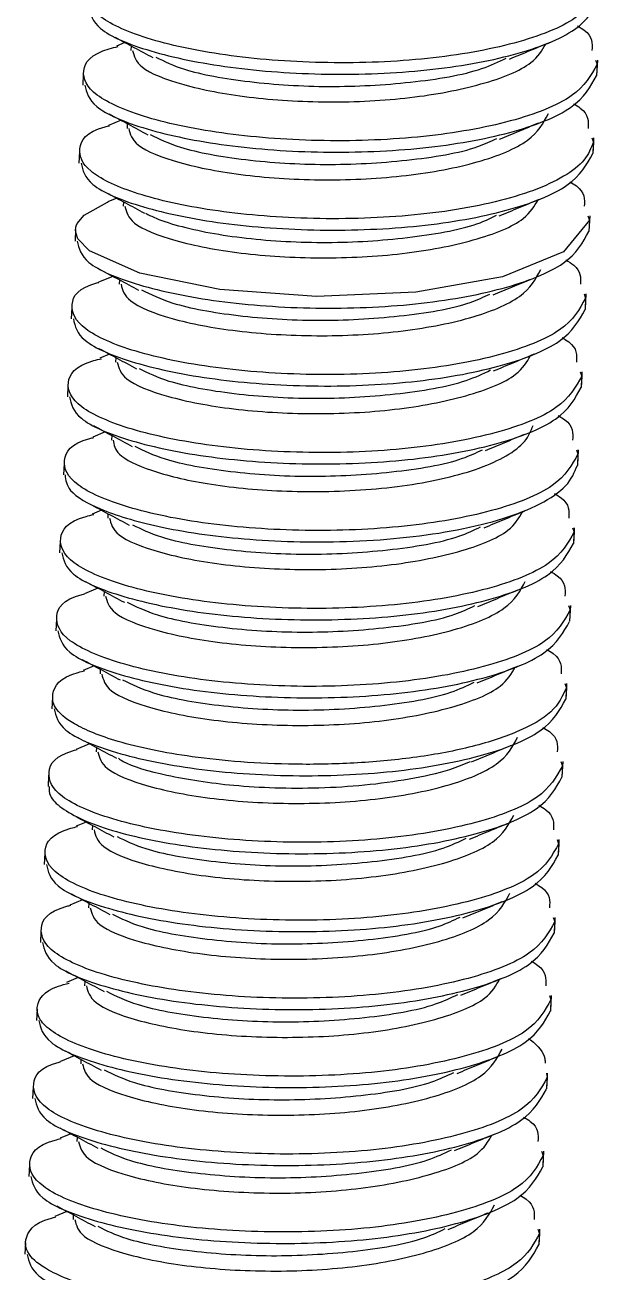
# Model space of a CAD drawing. Header units: millimetres. Extents: x 15 to 415, y 5 to 292.
# Drawn here: x 230.3 to 234.71, y 140.22 to 149.78 of the extents above; entities that cross this region are included whole.
import ezdxf

# ---------------------------------------------------------------- set-up
doc = ezdxf.new("R2010")
doc.units = ezdxf.units.MM
doc.layers.get('0').update_dxf_attribs({"lineweight": 5})

msp = doc.modelspace()

# ---------------------------------------------------------------- linework, layer by layer
at = {"color": 18, "linetype": 'Continuous', "lineweight": 25, "true_color": 0x000000}
for p, q in [((231.0638, 149.6454), (230.9996, 149.6186)), ((231.1109, 149.6201), (231.1092, 149.5854)), ((234.6713, 149.5117), (234.6838, 149.4789)), ((234.6839, 149.4793), (234.6795, 149.3916)), ((234.6821, 149.396), (234.6878, 149.5116)), ((230.7448, 149.4068), (230.7405, 149.3192)), ((231.0339, 149.0498), (230.9378, 149.0099)), ((231.0815, 149.0242), (231.0797, 148.9876)), ((234.6422, 148.9139), (234.6544, 148.8821)), ((234.6526, 148.7983), (234.6583, 148.9138)), ((230.7153, 148.8091), (230.711, 148.7214)), ((234.6543, 148.8816), (234.65, 148.7939)), ((231.0016, 148.452), (230.9323, 148.4233)), ((231.0519, 148.425), (231.0501, 148.39)), ((234.6125, 148.3162), (234.6248, 148.284)), ((234.6248, 148.2839), (234.6204, 148.1962)), ((234.623, 148.2006), (234.6287, 148.3161)), ((230.6858, 148.2115), (230.6814, 148.1238)), ((230.9719, 147.8528), (230.8619, 147.807)), ((231.0223, 147.8258), (231.0206, 147.7923)), ((234.5832, 147.7187), (234.5951, 147.6857)), ((234.5952, 147.6862), (234.5909, 147.5985)), ((234.5935, 147.6029), (234.5992, 147.7185)), ((230.6562, 147.6138), (230.6519, 147.5261)), ((230.9462, 147.2557), (230.8717, 147.2247)), ((230.9928, 147.2307), (230.9911, 147.1945)), ((234.5534, 147.1208), (234.5657, 147.0886)), ((234.5657, 147.0885), (234.5614, 147.0008)), ((234.564, 147.0053), (234.5697, 147.1207)), ((230.6267, 147.016), (230.6223, 146.9283)), ((230.9134, 146.6596), (230.8169, 146.6196)), ((230.9633, 146.6328), (230.9615, 146.5969)), ((234.524, 146.5231), (234.5363, 146.4912)), ((234.5344, 146.4076), (234.5401, 146.523)), ((230.5971, 146.4183), (230.5928, 146.3307)), ((234.5362, 146.4908), (234.5318, 146.4031)), ((230.8833, 146.0599), (230.8115, 146.0301)), ((230.9337, 146.0329), (230.932, 145.9992)), ((234.4941, 145.9256), (234.5065, 145.8927)), ((234.5066, 145.8931), (234.5023, 145.8054)), ((234.5049, 145.81), (234.5106, 145.9255)), ((230.5676, 145.8207), (230.5633, 145.733)), ((230.8562, 145.4621), (230.7528, 145.419)), ((230.9042, 145.4364), (230.9024, 145.4015)), ((234.4646, 145.3278), (234.477, 145.2951)), ((234.4771, 145.2954), (234.4727, 145.2077)), ((234.4753, 145.2123), (234.481, 145.3277)), ((230.5381, 145.2229), (230.5337, 145.1353)), ((230.8268, 144.866), (230.7425, 144.8311)), ((230.8747, 144.8402), (230.8729, 144.8037)), ((234.4354, 144.73), (234.4477, 144.6982)), ((234.4475, 144.6977), (234.4432, 144.61)), ((234.4458, 144.6145), (234.4515, 144.7299)), ((230.5085, 144.6252), (230.5042, 144.5375)), ((230.7932, 144.2682), (230.6898, 144.2253)), ((230.8451, 144.2404), (230.8434, 144.2061)), ((234.4056, 144.1324), (234.418, 144.1)), ((234.4163, 144.0168), (234.422, 144.1323)), ((230.479, 144.0276), (230.4747, 143.94)), ((234.418, 144.1), (234.4137, 144.0123)), ((230.7665, 143.6685), (230.6906, 143.6369)), ((230.8155, 143.6422), (230.8138, 143.6084)), ((233.9898, 143.655), (234.0167, 143.6661)), ((234.3758, 143.5347), (234.3884, 143.5018)), ((234.3885, 143.5023), (234.3841, 143.4146)), ((234.3867, 143.419), (234.3924, 143.5346)), ((230.4494, 143.4299), (230.4451, 143.3422)), ((230.7391, 143.0722), (230.6422, 143.032)), ((230.7861, 143.047), (230.7843, 143.0106)), ((234.3467, 142.9369), (234.359, 142.9048)), ((234.3589, 142.9046), (234.3546, 142.8169)), ((234.3572, 142.8213), (234.3629, 142.9368)), ((230.4199, 142.8321), (230.4156, 142.7444)), ((230.706, 142.4756), (230.6161, 142.4383)), ((230.7565, 142.4484), (230.7547, 142.4129)), ((234.3172, 142.3392), (234.3295, 142.3072)), ((234.3294, 142.3069), (234.3251, 142.2192)), ((234.3276, 142.2236), (234.3333, 142.3391)), ((230.3904, 142.2345), (230.386, 142.1468)), ((230.6753, 141.8761), (230.5688, 141.8319)), ((230.7269, 141.8485), (230.7252, 141.8153)), ((234.2956, 141.7418), (234.2998, 141.7088)), ((234.2981, 141.6259), (234.3038, 141.7415)), ((230.3608, 141.6368), (230.3565, 141.5491)), ((234.2998, 141.7092), (234.2955, 141.6215)), ((230.6501, 141.2782), (230.5665, 141.2434)), ((230.6974, 141.2529), (230.6957, 141.2175)), ((234.2579, 141.1439), (234.2703, 141.1113)), ((234.2703, 141.1115), (234.266, 141.0238)), ((234.2686, 141.0282), (234.2743, 141.1438)), ((230.3313, 141.039), (230.327, 140.9513)), ((230.6197, 140.6824), (230.5258, 140.6435)), ((230.6679, 140.6565), (230.6661, 140.6198)), ((234.2287, 140.5461), (234.2409, 140.5143)), ((234.2408, 140.5138), (234.2364, 140.4261)), ((234.239, 140.4305), (234.2447, 140.546)), ((230.3017, 140.4413), (230.2974, 140.3536))]:
    msp.add_line(p, q, dxfattribs=at)
at = {"color": 18, "linetype": 'Continuous', "lineweight": 25, "true_color": 0x000000, "flags": 128}
msp.add_lwpolyline([(234.6248, 148.284), (234.4263, 148.0415), (233.9592, 147.8491), (233.2944, 147.7306), (232.5327, 147.6983), (231.79, 147.7514), (231.179, 147.8762), (230.7926, 148.0479), (230.7035, 148.1415), (230.687, 148.1884), (230.6858, 148.2117), (230.687, 148.2232), (230.688, 148.229), (230.6886, 148.2318), (230.689, 148.2333), (230.6891, 148.234), (230.6892, 148.2343), (230.6893, 148.2345), (230.6893, 148.2345), (230.6893, 148.2345), (230.6893, 148.2345), (230.6893, 148.2345), (230.6893, 148.2346), (230.6894, 148.2349), (230.6896, 148.236), (230.6909, 148.2403), (230.6975, 148.2573), (230.7504, 148.323), (230.9289, 148.4206), (230.9364, 148.4224)], dxfattribs=at)
at = {"color": 18, "linetype": 'Continuous', "lineweight": 25, "true_color": 0x000000}
for points, knots in [([(234.7133, 150.0767), (234.6669, 149.9928), (234.574, 149.8248), (234.0771, 149.6296), (233.3994, 149.5089), (232.6169, 149.4768), (231.8549, 149.5325), (231.23, 149.6611), (230.8275, 149.8399), (230.746, 150.0267), (230.8199, 150.1571), (230.9764, 150.1965), (230.9779, 150.1968)], [0, 0, 0, 0, 0.1109933, 0.2219864, 0.3329798, 0.4439736, 0.5549676, 0.6659616, 0.776956, 0.887951, 0.9989314, 1, 1, 1, 1]), ([(230.7866, 149.9168), (230.7996, 149.8619), (230.8276, 149.7441), (231.229, 149.5734), (231.8494, 149.4445), (232.6126, 149.3888), (233.3949, 149.4209), (234.0728, 149.5417), (234.5697, 149.737), (234.6626, 149.9051), (234.709, 149.9891)], [0, 0, 0, 0, 0.110983, 0.237985, 0.364987, 0.491989, 0.618992, 0.745995, 0.872997, 1, 1, 1, 1]), ([(234.5325, 149.7739), (234.551, 149.7628), (234.6502, 149.7033), (234.6464, 149.6384), (234.6432, 149.5856)], [0, 0, 0, 0, 0.186522, 1, 1, 1, 1]), ([(230.9885, 149.6857), (231.0363, 149.6601), (231.1317, 149.609), (231.2293, 149.5566), (231.2781, 149.5304)], [0, 0, 0, 0, 0.500283, 1, 1, 1, 1]), ([(234.6838, 149.4789), (234.6373, 149.3949), (234.5443, 149.227), (234.0476, 149.0318), (233.3702, 148.9109), (232.5879, 148.8789), (231.8262, 148.9344), (231.2009, 149.063), (230.7996, 149.2414), (230.7121, 149.4295), (230.8053, 149.5658), (230.9886, 149.6096), (231.0125, 149.6153)], [0, 0, 0, 0, 0.10929, 0.218581, 0.327871, 0.437161, 0.546451, 0.655741, 0.765031, 0.874322, 0.983612, 1, 1, 1, 1]), ([(231.1226, 149.5853), (231.1335, 149.5422), (231.157, 149.4498), (231.4867, 149.3164), (231.9955, 149.2176), (232.6208, 149.1789), (233.2627, 149.2118), (233.8149, 149.3181), (234.1914, 149.4659), (234.2608, 149.5854), (234.2891, 149.6343)], [0, 0, 0, 0, 0.115802, 0.247931, 0.38006, 0.512189, 0.644317, 0.776446, 0.908575, 1, 1, 1, 1]), ([(234.0119, 149.5194), (234.0638, 149.5409), (234.1675, 149.5839), (234.273, 149.6276), (234.3258, 149.6495)], [0, 0, 0, 0, 0.4997929, 1, 1, 1, 1]), ([(231.3018, 149.5335), (231.3664, 149.5014), (231.525, 149.4228), (232.0063, 149.3365), (232.6266, 149.2965), (233.2608, 149.3319), (233.7504, 149.4126), (233.9283, 149.4983), (233.9869, 149.5266)], [0, 0, 0, 0, 0.132702, 0.325824, 0.518946, 0.712067, 0.905187, 1, 1, 1, 1]), ([(230.7568, 149.3191), (230.77, 149.264), (230.7984, 149.1462), (231.2003, 148.9754), (231.8208, 148.8467), (232.5837, 148.7912), (233.3657, 148.8233), (234.0432, 148.9441), (234.5399, 149.1393), (234.6329, 149.3072), (234.6794, 149.3912)], [0, 0, 0, 0, 0.11126, 0.238223, 0.365186, 0.492148, 0.619112, 0.746075, 0.873037, 1, 1, 1, 1]), ([(230.9433, 149.0985), (230.9922, 149.0722), (231.09, 149.0196), (231.1895, 148.9661), (231.2392, 148.9393)], [0, 0, 0, 0, 0.50016, 1, 1, 1, 1]), ([(231.0929, 148.9875), (231.104, 148.9443), (231.1277, 148.8519), (231.4581, 148.7185), (231.9674, 148.6199), (232.5932, 148.5813), (233.2344, 148.6146), (233.7896, 148.7205), (234.1964, 148.8873), (234.2722, 149.0295), (234.3101, 149.1006)], [0, 0, 0, 0, 0.111476, 0.238409, 0.365342, 0.492275, 0.619207, 0.746138, 0.873069, 1, 1, 1, 1]), ([(234.5031, 149.1763), (234.5212, 149.1655), (234.6206, 149.106), (234.6169, 149.0409), (234.6139, 148.9877)], [0, 0, 0, 0, 0.182314, 1, 1, 1, 1]), ([(234.6544, 148.8821), (234.6366, 148.8356), (234.6012, 148.7434), (234.4385, 148.6182), (234.2069, 148.5094), (233.9113, 148.4207), (233.568, 148.3544), (233.0725, 148.2977), (232.4104, 148.2848), (231.6753, 148.3549), (231.105, 148.4881), (230.758, 148.6585), (230.689, 148.8361), (230.7665, 148.9638), (230.9343, 149.0052), (230.9452, 149.0079)], [0, 0, 0, 0, 0.06041, 0.120138, 0.179184, 0.237548, 0.295229, 0.352228, 0.463627, 0.572334, 0.678347, 0.781663, 0.882281, 0.992324, 1, 1, 1, 1]), ([(233.936, 148.9049), (233.9853, 148.9255), (234.0839, 148.9668), (234.184, 149.0085), (234.234, 149.0293)], [0, 0, 0, 0, 0.499903, 1, 1, 1, 1]), ([(231.258, 148.9415), (231.3267, 148.9073), (231.4891, 148.8263), (231.9769, 148.7384), (232.5979, 148.6984), (233.2301, 148.7343), (233.7026, 148.81), (233.8692, 148.8889), (233.9151, 148.9106)], [0, 0, 0, 0, 0.143373, 0.338896, 0.534418, 0.729941, 0.925463, 1, 1, 1, 1]), ([(230.7271, 148.7213), (230.7405, 148.6662), (230.7692, 148.5482), (231.172, 148.3775), (231.7931, 148.2489), (232.5565, 148.1936), (233.3385, 148.2259), (234.0157, 148.347), (234.5117, 148.5424), (234.6039, 148.7104), (234.6501, 148.7944)], [0, 0, 0, 0, 0.111475, 0.238408, 0.365341, 0.492273, 0.619205, 0.746137, 0.873069, 1, 1, 1, 1]), ([(234.4738, 148.5785), (234.492, 148.5676), (234.5911, 148.5082), (234.5874, 148.4432), (234.5843, 148.3901)], [0, 0, 0, 0, 0.182504, 1, 1, 1, 1]), ([(230.9232, 148.4942), (230.9709, 148.4685), (231.0663, 148.4172), (231.164, 148.3647), (231.2128, 148.3384)], [0, 0, 0, 0, 0.500225, 1, 1, 1, 1]), ([(231.0636, 148.3899), (231.0745, 148.3467), (231.0977, 148.2542), (231.4273, 148.1206), (231.9363, 148.0216), (232.5619, 147.9829), (233.2041, 148.0158), (233.7565, 148.1223), (234.1337, 148.2709), (234.2029, 148.3912), (234.2314, 148.4407)], [0, 0, 0, 0, 0.115503, 0.247531, 0.379558, 0.511588, 0.643619, 0.77565, 0.907683, 1, 1, 1, 1]), ([(233.9328, 148.3164), (233.9837, 148.3376), (234.0857, 148.3801), (234.1894, 148.4232), (234.2413, 148.4448)], [0, 0, 0, 0, 0.499878, 1, 1, 1, 1]), ([(231.2216, 148.3384), (231.2467, 148.3249), (231.3171, 148.2869), (231.4962, 148.2324), (231.7429, 148.1786), (232.119, 148.1266), (232.6517, 148.1006), (233.2716, 148.1454), (233.7195, 148.2249), (233.8722, 148.3017), (233.9118, 148.3216)], [0, 0, 0, 0, 0.056149, 0.157059, 0.257192, 0.356549, 0.551977, 0.744342, 0.933643, 1, 1, 1, 1]), ([(230.6979, 148.1237), (230.711, 148.0686), (230.7391, 147.9506), (231.1409, 147.7796), (231.7617, 147.6506), (232.5251, 147.595), (233.3074, 147.6272), (233.985, 147.7483), (234.4816, 147.9439), (234.5742, 148.1122), (234.6205, 148.1964)], [0, 0, 0, 0, 0.111092, 0.238076, 0.365062, 0.492048, 0.619035, 0.746022, 0.873011, 1, 1, 1, 1]), ([(234.4439, 147.9802), (234.4654, 147.9666), (234.56, 147.9069), (234.558, 147.8426), (234.5563, 147.793)], [0, 0, 0, 0, 0.227859, 1, 1, 1, 1]), ([(230.8694, 147.9076), (230.919, 147.8811), (231.0181, 147.8281), (231.1187, 147.7742), (231.169, 147.7472)], [0, 0, 0, 0, 0.500158, 1, 1, 1, 1]), ([(231.034, 147.7922), (231.0449, 147.7491), (231.0682, 147.6568), (231.3977, 147.5234), (231.9063, 147.4246), (232.5318, 147.3858), (233.1729, 147.4188), (233.7285, 147.5245), (234.136, 147.6912), (234.2126, 147.8333), (234.2508, 147.9044)], [0, 0, 0, 0, 0.111157, 0.238135, 0.365112, 0.49209, 0.619067, 0.746045, 0.873022, 1, 1, 1, 1]), ([(234.5951, 147.6857), (234.5486, 147.6017), (234.4555, 147.4337), (233.9585, 147.2386), (233.281, 147.1178), (232.4987, 147.0858), (231.7369, 147.1414), (231.1121, 147.27), (230.7096, 147.4487), (230.6275, 147.6357), (230.7024, 147.7664), (230.8603, 147.8062), (230.8631, 147.8069)], [0, 0, 0, 0, 0.1108928, 0.2217853, 0.3326782, 0.4435705, 0.5544634, 0.6653562, 0.7762488, 0.8871416, 0.9980343, 1, 1, 1, 1]), ([(231.1903, 147.75), (231.2613, 147.7144), (231.4259, 147.6322), (231.9177, 147.5432), (232.5394, 147.5032), (233.1719, 147.5392), (233.6459, 147.6154), (233.8133, 147.6948), (233.8603, 147.7171)], [0, 0, 0, 0, 0.147605, 0.341763, 0.535921, 0.730077, 0.924233, 1, 1, 1, 1]), ([(233.8853, 147.7102), (233.9348, 147.7308), (234.0338, 147.772), (234.1342, 147.8136), (234.1844, 147.8344)], [0, 0, 0, 0, 0.4999083, 1, 1, 1, 1]), ([(230.6683, 147.526), (230.6814, 147.471), (230.7096, 147.3532), (231.1113, 147.1825), (231.7316, 147.0537), (232.4945, 146.9981), (233.2766, 147.0301), (233.9542, 147.1509), (234.4511, 147.3461), (234.5442, 147.514), (234.5908, 147.598)], [0, 0, 0, 0, 0.111147, 0.238126, 0.365105, 0.492083, 0.619063, 0.746041, 0.87302, 1, 1, 1, 1]), ([(234.4144, 147.3832), (234.4326, 147.3723), (234.532, 147.3128), (234.5282, 147.2477), (234.5252, 147.1947)], [0, 0, 0, 0, 0.18411, 1, 1, 1, 1]), ([(230.8624, 147.3007), (230.9104, 147.2749), (231.0064, 147.2234), (231.1045, 147.1707), (231.1535, 147.1443)], [0, 0, 0, 0, 0.5002922, 1, 1, 1, 1]), ([(234.5657, 147.0886), (234.5195, 147.0046), (234.4269, 146.8366), (233.9306, 146.6412), (233.2534, 146.5202), (232.4711, 146.488), (231.7092, 146.5434), (231.0836, 146.6719), (230.6816, 146.8503), (230.5945, 147.0383), (230.6844, 147.1736), (230.8632, 147.2168), (230.8833, 147.2216)], [0, 0, 0, 0, 0.109568, 0.219135, 0.328702, 0.43827, 0.547837, 0.657405, 0.766972, 0.87654, 0.986107, 1, 1, 1, 1]), ([(231.0043, 147.1944), (231.0153, 147.1512), (231.039, 147.0588), (231.3691, 146.9253), (231.8783, 146.8267), (232.5038, 146.7881), (233.1457, 146.8211), (233.6979, 146.9275), (234.075, 147.0761), (234.1443, 147.1963), (234.1728, 147.2459)], [0, 0, 0, 0, 0.115783, 0.247719, 0.379655, 0.511591, 0.643526, 0.775462, 0.907398, 1, 1, 1, 1]), ([(233.8898, 147.1283), (233.9415, 147.1498), (234.0449, 147.1928), (234.1502, 147.2365), (234.2028, 147.2584)], [0, 0, 0, 0, 0.499793, 1, 1, 1, 1]), ([(231.1736, 147.1467), (231.2411, 147.1131), (231.4022, 147.0329), (231.888, 146.9454), (232.5085, 146.9054), (233.1423, 146.9408), (233.6312, 147.0214), (233.8087, 147.1069), (233.8669, 147.1349)], [0, 0, 0, 0, 0.13813, 0.330209, 0.522288, 0.714367, 0.906446, 1, 1, 1, 1]), ([(230.6385, 146.9282), (230.6519, 146.8731), (230.6804, 146.7551), (231.0829, 146.5843), (231.7038, 146.4557), (232.467, 146.4003), (233.2489, 146.4325), (233.9262, 146.5535), (234.4225, 146.7489), (234.5151, 146.9169), (234.5614, 147.0009)], [0, 0, 0, 0, 0.111395, 0.238338, 0.365282, 0.492225, 0.619169, 0.746113, 0.873056, 1, 1, 1, 1]), ([(230.8233, 146.708), (230.8724, 146.6816), (230.9705, 146.6289), (231.0702, 146.5753), (231.12, 146.5484)], [0, 0, 0, 0, 0.500124, 1, 1, 1, 1]), ([(230.9727, 146.5967), (230.9793, 146.561), (230.9939, 146.4814), (231.2475, 146.359), (231.6799, 146.2541), (232.1657, 146.2057), (232.5871, 146.1999), (232.914, 146.2144), (233.2335, 146.2491), (233.5307, 146.3046), (233.7909, 146.3805), (233.9975, 146.4753), (234.1443, 146.5859), (234.1759, 146.6682), (234.1919, 146.7097)], [0, 0, 0, 0, 0.092507, 0.206001, 0.324743, 0.448724, 0.512993, 0.578587, 0.645508, 0.713756, 0.783329, 0.854227, 0.926451, 1, 1, 1, 1]), ([(234.3851, 146.7854), (234.4032, 146.7746), (234.5025, 146.7151), (234.4987, 146.6501), (234.4957, 146.5969)], [0, 0, 0, 0, 0.181642, 1, 1, 1, 1]), ([(234.5363, 146.4912), (234.4901, 146.4072), (234.3978, 146.2391), (233.9016, 146.0437), (233.2243, 145.9227), (232.4417, 145.8904), (231.6795, 145.9458), (231.0539, 146.0744), (230.6513, 146.253), (230.5667, 146.4403), (230.6486, 146.5735), (230.816, 146.6149), (230.8265, 146.6175)], [0, 0, 0, 0, 0.110293, 0.220585, 0.330877, 0.44117, 0.551463, 0.661756, 0.772049, 0.882342, 0.992618, 1, 1, 1, 1]), ([(233.8274, 146.5174), (233.8771, 146.5382), (233.9764, 146.5796), (234.0772, 146.6216), (234.1277, 146.6426)], [0, 0, 0, 0, 0.499919, 1, 1, 1, 1]), ([(231.1398, 146.5506), (231.2087, 146.5163), (231.3714, 146.4354), (231.8596, 146.3475), (232.4808, 146.3075), (233.1134, 146.3435), (233.5887, 146.4202), (233.7572, 146.5004), (233.8054, 146.5233)], [0, 0, 0, 0, 0.143027, 0.337752, 0.532478, 0.727203, 0.921929, 1, 1, 1, 1]), ([(230.6047, 146.3304), (230.6099, 146.2908), (230.6217, 146.1996), (230.8764, 146.0537), (231.3442, 145.9156), (231.9027, 145.8387), (232.4108, 145.814), (232.8197, 145.8179), (233.2307, 145.8478), (233.6233, 145.9057), (233.9753, 145.9923), (234.2605, 146.1066), (234.4664, 146.245), (234.5099, 146.3503), (234.5319, 146.4036)], [0, 0, 0, 0, 0.080561, 0.185524, 0.299145, 0.421405, 0.486088, 0.552956, 0.622009, 0.693244, 0.766661, 0.84226, 0.92004, 1, 1, 1, 1]), ([(234.3565, 146.1875), (234.3745, 146.1766), (234.4732, 146.1173), (234.4693, 146.0525), (234.466, 145.9995)], [0, 0, 0, 0, 0.182544, 1, 1, 1, 1]), ([(230.8081, 146.1003), (230.8558, 146.0747), (230.9512, 146.0235), (231.0488, 145.9711), (231.0975, 145.9449)], [0, 0, 0, 0, 0.500211, 1, 1, 1, 1]), ([(230.9455, 145.9991), (230.9563, 145.9561), (230.9795, 145.8638), (231.3089, 145.7303), (231.8177, 145.6315), (232.4431, 145.5928), (233.0852, 145.6256), (233.6375, 145.7319), (234.0138, 145.8795), (234.0831, 145.9988), (234.1113, 146.0474)], [0, 0, 0, 0, 0.115669, 0.247883, 0.380098, 0.512313, 0.644528, 0.776743, 0.908957, 1, 1, 1, 1]), ([(233.8163, 145.925), (233.8674, 145.9462), (233.9695, 145.9886), (234.0735, 146.0317), (234.1255, 146.0533)], [0, 0, 0, 0, 0.4998696, 1, 1, 1, 1]), ([(234.5065, 145.8927), (234.4601, 145.8087), (234.3671, 145.6407), (233.8702, 145.4455), (233.1926, 145.3247), (232.4101, 145.2927), (231.6483, 145.3483), (231.0231, 145.477), (230.6218, 145.6555), (230.5355, 145.8435), (230.6261, 145.9788), (230.8052, 146.0219), (230.8254, 146.0268)], [0, 0, 0, 0, 0.109563, 0.219127, 0.328691, 0.438254, 0.547818, 0.657382, 0.766945, 0.876509, 0.986072, 1, 1, 1, 1]), ([(231.1226, 145.9479), (231.188, 145.9154), (231.3477, 145.8363), (231.8305, 145.7499), (232.4514, 145.71), (233.0847, 145.7458), (233.5659, 145.8243), (233.7381, 145.9068), (233.7905, 145.932)], [0, 0, 0, 0, 0.135486, 0.33028, 0.525073, 0.719866, 0.914659, 1, 1, 1, 1]), ([(230.5798, 145.7329), (230.5929, 145.678), (230.6209, 145.5602), (231.0226, 145.3894), (231.643, 145.2606), (232.4061, 145.205), (233.1882, 145.2371), (233.8659, 145.3579), (234.3628, 145.5531), (234.4557, 145.7211), (234.5022, 145.8051)], [0, 0, 0, 0, 0.111093, 0.23808, 0.365066, 0.492053, 0.61904, 0.746027, 0.873014, 1, 1, 1, 1]), ([(234.3258, 145.5901), (234.3442, 145.579), (234.4434, 145.5195), (234.4396, 145.4546), (234.4365, 145.4017)], [0, 0, 0, 0, 0.185941, 1, 1, 1, 1]), ([(230.7618, 145.5127), (230.8111, 145.4863), (230.9094, 145.4336), (231.0094, 145.38), (231.0593, 145.3532)], [0, 0, 0, 0, 0.500183, 1, 1, 1, 1]), ([(230.9158, 145.4014), (230.9267, 145.3582), (230.9502, 145.2658), (231.2801, 145.1324), (231.7889, 145.0337), (232.4144, 144.995), (233.0555, 145.028), (233.6109, 145.1338), (234.0182, 145.3005), (234.0945, 145.4427), (234.1327, 145.5138)], [0, 0, 0, 0, 0.111309, 0.238265, 0.365221, 0.492177, 0.619133, 0.746089, 0.873045, 1, 1, 1, 1]), ([(234.477, 145.2951), (234.4306, 145.2111), (234.3377, 145.0431), (233.841, 144.8479), (233.1637, 144.7271), (232.3815, 144.6949), (231.6197, 144.7504), (230.9946, 144.879), (230.592, 145.0576), (230.5085, 145.2448), (230.5864, 145.3764), (230.7486, 145.4169), (230.755, 145.4185)], [0, 0, 0, 0, 0.110614, 0.221228, 0.331842, 0.442455, 0.553069, 0.663683, 0.774297, 0.88491, 0.995524, 1, 1, 1, 1]), ([(233.7699, 145.3216), (233.8196, 145.3423), (233.919, 145.3837), (234.0199, 145.4256), (234.0703, 145.4465)], [0, 0, 0, 0, 0.499883, 1, 1, 1, 1]), ([(231.0799, 145.3557), (231.1487, 145.3214), (231.3111, 145.2404), (231.7992, 145.1523), (232.4202, 145.1122), (233.053, 145.148), (233.529, 145.2248), (233.6979, 145.305), (233.7465, 145.3281)], [0, 0, 0, 0, 0.1430226, 0.3376292, 0.5322349, 0.7268414, 0.9214473, 1, 1, 1, 1]), ([(230.55, 145.1352), (230.5633, 145.0801), (230.5917, 144.9622), (230.9937, 144.7915), (231.6143, 144.6628), (232.3773, 144.6073), (233.1592, 144.6394), (233.8366, 144.7602), (234.3333, 144.9554), (234.4262, 145.1234), (234.4727, 145.2074)], [0, 0, 0, 0, 0.111296, 0.238254, 0.365212, 0.492169, 0.619127, 0.746085, 0.873042, 1, 1, 1, 1]), ([(234.2963, 144.9924), (234.3144, 144.9816), (234.4138, 144.9221), (234.4101, 144.857), (234.4071, 144.8037)], [0, 0, 0, 0, 0.181966, 1, 1, 1, 1]), ([(230.7354, 144.9151), (230.7837, 144.8892), (230.8802, 144.8373), (230.9788, 144.7842), (231.0281, 144.7577)], [0, 0, 0, 0, 0.500254, 1, 1, 1, 1]), ([(234.4477, 144.6982), (234.419, 144.6351), (234.3629, 144.5117), (234.0883, 144.3562), (233.721, 144.2373), (233.2874, 144.1577), (232.829, 144.1156), (232.3768, 144.1067), (231.9553, 144.1254), (231.4741, 144.1766), (231.0043, 144.2742), (230.6652, 144.4119), (230.5159, 144.5393), (230.4999, 144.6752), (230.5634, 144.7817), (230.7378, 144.8241), (230.7542, 144.8281)], [0, 0, 0, 0, 0.081953, 0.160326, 0.235116, 0.306319, 0.373934, 0.437955, 0.498383, 0.555213, 0.65764, 0.74581, 0.819662, 0.87915, 0.988687, 1, 1, 1, 1]), ([(230.8861, 144.8036), (230.8972, 144.7604), (230.9209, 144.6681), (231.2512, 144.5346), (231.7605, 144.436), (232.3862, 144.3975), (233.0282, 144.4306), (233.5804, 144.537), (233.9579, 144.6859), (234.027, 144.8065), (234.0557, 144.8565)], [0, 0, 0, 0, 0.115727, 0.247574, 0.379419, 0.511264, 0.643109, 0.774953, 0.906797, 1, 1, 1, 1]), ([(233.7633, 144.7347), (233.8147, 144.7562), (233.9176, 144.7991), (234.0224, 144.8426), (234.0748, 144.8644)], [0, 0, 0, 0, 0.499816, 1, 1, 1, 1]), ([(231.0463, 144.7597), (231.1164, 144.7247), (231.2801, 144.643), (231.7702, 144.5544), (232.3911, 144.5146), (233.0246, 144.5501), (233.5102, 144.6298), (233.6856, 144.7141), (233.7414, 144.7409)], [0, 0, 0, 0, 0.1436191, 0.335332, 0.5270455, 0.7187579, 0.9104704, 1, 1, 1, 1]), ([(230.5203, 144.5374), (230.5337, 144.4823), (230.5623, 144.3644), (230.9651, 144.1936), (231.5862, 144.065), (232.3496, 144.0097), (233.1317, 144.042), (233.8089, 144.1631), (234.305, 144.3585), (234.3972, 144.5265), (234.4433, 144.6105)], [0, 0, 0, 0, 0.111422, 0.238362, 0.365303, 0.492243, 0.619183, 0.746122, 0.873061, 1, 1, 1, 1]), ([(230.702, 144.3171), (230.7513, 144.2907), (230.8499, 144.2378), (230.9499, 144.1841), (230.9999, 144.1573)], [0, 0, 0, 0, 0.500094, 1, 1, 1, 1]), ([(230.8569, 144.206), (230.8677, 144.1629), (230.8909, 144.0706), (231.2203, 143.937), (231.7292, 143.8382), (232.355, 143.7993), (232.9963, 143.8324), (233.552, 143.9383), (233.9594, 144.1051), (234.0356, 144.2474), (234.0737, 144.3186)], [0, 0, 0, 0, 0.1110378, 0.2380307, 0.3650249, 0.4920189, 0.6190138, 0.7460087, 0.8730036, 1, 1, 1, 1]), ([(234.2671, 144.3946), (234.2852, 144.3837), (234.3844, 144.3243), (234.3806, 144.2593), (234.3775, 144.2062)], [0, 0, 0, 0, 0.183017, 1, 1, 1, 1]), ([(234.418, 144.1), (234.3717, 144.016), (234.279, 143.848), (233.7823, 143.6528), (233.1047, 143.5319), (232.3221, 143.4998), (231.56, 143.5554), (230.9349, 143.684), (230.5325, 143.8627), (230.4495, 144.0498), (230.528, 144.1815), (230.6907, 144.2219), (230.6971, 144.2235)], [0, 0, 0, 0, 0.110602, 0.221205, 0.331807, 0.44241, 0.553013, 0.663616, 0.77422, 0.884824, 0.995419, 1, 1, 1, 1]), ([(233.7202, 144.1297), (233.7702, 144.1506), (233.8703, 144.1923), (233.9719, 144.2345), (234.0226, 144.2556)], [0, 0, 0, 0, 0.499936, 1, 1, 1, 1]), ([(231.0135, 144.1573), (231.0247, 144.1494), (231.0947, 144.1001), (231.3868, 144.0192), (231.8051, 143.9532), (232.2163, 143.9286), (232.5567, 143.9281), (232.9091, 143.9495), (233.251, 143.9968), (233.5315, 144.0579), (233.6614, 144.1118), (233.7118, 144.1327)], [0, 0, 0, 0, 0.031784, 0.198154, 0.382575, 0.482034, 0.586053, 0.694631, 0.807765, 0.925452, 1, 1, 1, 1]), ([(230.4818, 143.9397), (230.4819, 143.9165), (230.4822, 143.8624), (230.6018, 143.7444), (230.928, 143.5963), (231.5562, 143.4672), (232.3175, 143.4116), (233.1003, 143.4437), (233.7779, 143.5647), (234.2747, 143.7601), (234.3673, 143.9283), (234.4137, 144.0124)], [0, 0, 0, 0, 0.0476345, 0.1114113, 0.2383515, 0.365292, 0.492233, 0.6191744, 0.746116, 0.8730578, 1, 1, 1, 1]), ([(234.2373, 143.7967), (234.2558, 143.7856), (234.3548, 143.7263), (234.351, 143.6614), (234.3478, 143.6086)], [0, 0, 0, 0, 0.186658, 1, 1, 1, 1]), ([(230.6881, 143.7105), (230.736, 143.6848), (230.8318, 143.6335), (230.9297, 143.581), (230.9786, 143.5548)], [0, 0, 0, 0, 0.500265, 1, 1, 1, 1]), ([(230.8272, 143.6083), (230.8381, 143.5652), (230.8615, 143.4729), (231.191, 143.3395), (231.6997, 143.2407), (232.3251, 143.2019), (232.9662, 143.2349), (233.5218, 143.3406), (233.9293, 143.5073), (234.0058, 143.6494), (234.044, 143.7205)], [0, 0, 0, 0, 0.111189, 0.238162, 0.365135, 0.492108, 0.619081, 0.746054, 0.873027, 1, 1, 1, 1]), ([(233.7053, 143.5371), (233.7567, 143.5585), (233.8508, 143.5975), (233.9465, 143.6371), (233.9898, 143.655)], [0, 0, 0, 0, 0.5467774, 1, 1, 1, 1]), ([(234.3884, 143.5018), (234.3418, 143.4178), (234.2487, 143.2498), (233.7518, 143.0547), (233.0743, 142.9339), (232.292, 142.9019), (231.5303, 142.9575), (230.9052, 143.0861), (230.5037, 143.2646), (230.4177, 143.4524), (230.5063, 143.5872), (230.6829, 143.6299), (230.7011, 143.6343)], [0, 0, 0, 0, 0.109713, 0.219425, 0.329137, 0.43885, 0.548562, 0.658275, 0.767987, 0.8777, 0.987412, 1, 1, 1, 1]), ([(231.003, 143.5579), (231.0686, 143.5253), (231.2282, 143.4461), (231.7112, 143.3594), (232.3319, 143.3194), (232.9656, 143.355), (233.4502, 143.4343), (233.6246, 143.5181), (233.6795, 143.5444)], [0, 0, 0, 0, 0.135443, 0.3293495, 0.5232553, 0.7171605, 0.9110648, 1, 1, 1, 1]), ([(230.4615, 143.3421), (230.4747, 143.2871), (230.5029, 143.1693), (230.9046, 142.9986), (231.5249, 142.8698), (232.2879, 142.8142), (233.0698, 142.8462), (233.7475, 142.967), (234.2444, 143.1622), (234.3375, 143.3301), (234.384, 143.4141)], [0, 0, 0, 0, 0.111177, 0.238152, 0.365126, 0.492101, 0.619076, 0.746051, 0.873026, 1, 1, 1, 1]), ([(234.2076, 143.1994), (234.2258, 143.1884), (234.3252, 143.1289), (234.3215, 143.0638), (234.3184, 143.0107)], [0, 0, 0, 0, 0.183504, 1, 1, 1, 1]), ([(230.6531, 143.1184), (230.702, 143.0922), (230.7997, 143.0397), (230.899, 142.9863), (230.9487, 142.9596)], [0, 0, 0, 0, 0.5001607, 1, 1, 1, 1]), ([(230.7975, 143.0105), (230.8086, 142.9673), (230.8322, 142.8749), (231.1624, 142.7414), (231.6716, 142.6427), (232.2974, 142.6041), (232.9385, 142.6373), (233.4938, 142.7432), (233.9007, 142.9101), (233.9767, 143.0523), (234.0146, 143.1234)], [0, 0, 0, 0, 0.1114135, 0.2383544, 0.3652952, 0.4922361, 0.6191772, 0.7461181, 0.873059, 1, 1, 1, 1]), ([(234.359, 142.9048), (234.3128, 142.8208), (234.2203, 142.6527), (233.7241, 142.4574), (233.0469, 142.3363), (232.2646, 142.304), (231.5026, 142.3594), (230.877, 142.4879), (230.4743, 142.6665), (230.3895, 142.854), (230.4708, 142.9866), (230.6377, 143.0279), (230.6479, 143.0304)], [0, 0, 0, 0, 0.1103156, 0.2206316, 0.3309474, 0.4412632, 0.5515787, 0.6618944, 0.7722102, 0.8825263, 0.9928418, 1, 1, 1, 1]), ([(233.6543, 142.933), (233.7042, 142.9538), (233.804, 142.9955), (233.9053, 143.0376), (233.956, 143.0587)], [0, 0, 0, 0, 0.49988, 1, 1, 1, 1]), ([(230.9687, 142.962), (231.0356, 142.9287), (231.1964, 142.8487), (231.6813, 142.7615), (232.302, 142.7214), (232.9348, 142.7572), (233.4125, 142.8344), (233.5826, 142.9154), (233.6325, 142.9391)], [0, 0, 0, 0, 0.139128, 0.334118, 0.529109, 0.7241, 0.919091, 1, 1, 1, 1]), ([(230.4317, 142.7443), (230.4451, 142.6892), (230.4737, 142.5712), (230.8763, 142.4004), (231.4972, 142.2718), (232.2605, 142.2164), (233.0425, 142.2487), (233.7197, 142.3697), (234.2159, 142.5651), (234.3084, 142.7331), (234.3546, 142.8171)], [0, 0, 0, 0, 0.11141, 0.238352, 0.365293, 0.492235, 0.619176, 0.746117, 0.873059, 1, 1, 1, 1]), ([(234.1784, 142.6015), (234.1964, 142.5906), (234.2957, 142.5312), (234.292, 142.4662), (234.2889, 142.413)], [0, 0, 0, 0, 0.181825, 1, 1, 1, 1]), ([(230.6103, 142.527), (230.6588, 142.501), (230.7557, 142.4489), (230.8548, 142.3956), (230.9043, 142.3689)], [0, 0, 0, 0, 0.500226, 1, 1, 1, 1]), ([(234.3295, 142.3072), (234.2833, 142.2232), (234.1909, 142.0552), (233.6946, 141.8598), (233.0173, 141.7388), (232.2346, 141.7066), (231.4729, 141.7619), (230.8456, 141.8908), (230.5154, 142.0387), (230.3946, 142.1646), (230.3834, 142.2812), (230.4457, 142.3812), (230.6076, 142.4256), (230.6361, 142.4335)], [0, 0, 0, 0, 0.1100073, 0.220015, 0.3300226, 0.4400306, 0.550039, 0.6600471, 0.7700556, 0.8253255, 0.8805956, 0.9789478, 1, 1, 1, 1]), ([(230.7681, 142.4128), (230.7791, 142.3696), (230.8024, 142.2769), (231.1323, 142.1432), (231.6415, 142.0442), (232.2671, 142.0055), (232.9093, 142.0386), (233.4617, 142.1452), (233.8392, 142.2942), (233.9084, 142.415), (233.937, 142.4649)], [0, 0, 0, 0, 0.115534, 0.247452, 0.37937, 0.51129, 0.643212, 0.775135, 0.907059, 1, 1, 1, 1]), ([(233.6375, 142.3401), (233.6886, 142.3614), (233.7909, 142.4041), (233.895, 142.4474), (233.9471, 142.4691)], [0, 0, 0, 0, 0.499849, 1, 1, 1, 1]), ([(230.9231, 142.3709), (230.9947, 142.3351), (231.1599, 142.2526), (231.6528, 142.1635), (232.2742, 142.1237), (232.9073, 142.1595), (233.3891, 142.2381), (233.5617, 142.3209), (233.6147, 142.3463)], [0, 0, 0, 0, 0.147076, 0.339068, 0.531061, 0.723054, 0.915047, 1, 1, 1, 1]), ([(230.4027, 142.1467), (230.4166, 142.0905), (230.4463, 141.9708), (230.8601, 141.7985), (231.4917, 141.6709), (232.26, 141.6185), (233.0386, 141.654), (233.706, 141.7768), (234.1902, 141.9713), (234.2802, 142.137), (234.3251, 142.2196)], [0, 0, 0, 0, 0.113374, 0.241846, 0.369714, 0.496979, 0.62364, 0.749697, 0.87515, 1, 1, 1, 1]), ([(230.5837, 141.9251), (230.6331, 141.8987), (230.7319, 141.8459), (230.832, 141.7922), (230.8821, 141.7654)], [0, 0, 0, 0, 0.5001145, 1, 1, 1, 1]), ([(230.7387, 141.8152), (230.7495, 141.7722), (230.7728, 141.6799), (231.1022, 141.5464), (231.6108, 141.4476), (232.2364, 141.4088), (232.8776, 141.4418), (233.4332, 141.5475), (233.8407, 141.7142), (233.9172, 141.8564), (233.9554, 141.9274)], [0, 0, 0, 0, 0.111104, 0.238088, 0.365074, 0.492059, 0.619044, 0.74603, 0.873014, 1, 1, 1, 1]), ([(234.156, 142.0097), (234.1615, 142.0058), (234.2322, 141.956), (234.2797, 141.8907), (234.2847, 141.8316), (234.2856, 141.8202)], [0, 0, 0, 0, 0.063561, 0.820009, 1, 1, 1, 1]), ([(234.2998, 141.7088), (234.2532, 141.6248), (234.1602, 141.4568), (233.6632, 141.2616), (232.9856, 141.1408), (232.2032, 141.1088), (231.4414, 141.1644), (230.8166, 141.2931), (230.4142, 141.4718), (230.3318, 141.6589), (230.4083, 141.79), (230.5681, 141.83), (230.5724, 141.8311)], [0, 0, 0, 0, 0.110772, 0.221545, 0.332318, 0.44309, 0.553863, 0.664635, 0.775408, 0.886181, 0.996953, 1, 1, 1, 1]), ([(233.61, 141.7411), (233.6603, 141.762), (233.7611, 141.8038), (233.8633, 141.8462), (233.9144, 141.8674)], [0, 0, 0, 0, 0.499919, 1, 1, 1, 1]), ([(230.9058, 141.7682), (230.974, 141.7343), (231.136, 141.6537), (231.6232, 141.566), (232.2444, 141.5261), (232.8777, 141.5619), (233.3591, 141.6404), (233.5313, 141.723), (233.5839, 141.7482)], [0, 0, 0, 0, 0.140677, 0.334271, 0.527862, 0.721455, 0.915047, 1, 1, 1, 1]), ([(230.373, 141.549), (230.3861, 141.494), (230.4141, 141.3763), (230.8158, 141.2055), (231.4361, 141.0767), (232.1992, 141.0211), (232.9813, 141.0531), (233.659, 141.1739), (234.1559, 141.3691), (234.2489, 141.5371), (234.2954, 141.6211)], [0, 0, 0, 0, 0.111099, 0.238085, 0.365071, 0.492057, 0.619042, 0.746028, 0.873014, 1, 1, 1, 1]), ([(234.119, 141.4062), (234.1374, 141.3952), (234.2366, 141.3357), (234.2328, 141.2707), (234.2297, 141.2177)], [0, 0, 0, 0, 0.1854791, 1, 1, 1, 1]), ([(230.5647, 141.3241), (230.6129, 141.2982), (230.7092, 141.2466), (230.8076, 141.1938), (230.8568, 141.1674)], [0, 0, 0, 0, 0.5002784, 1, 1, 1, 1]), ([(230.709, 141.2175), (230.72, 141.1743), (230.7435, 141.0819), (231.0734, 140.9484), (231.5824, 140.8497), (232.2078, 140.8111), (232.8497, 140.844), (233.4018, 140.9504), (233.7787, 141.0985), (233.848, 141.2184), (233.8765, 141.2676)], [0, 0, 0, 0, 0.1158, 0.247833, 0.379867, 0.511901, 0.643934, 0.775967, 0.908, 1, 1, 1, 1]), ([(233.5898, 141.1487), (233.6414, 141.1701), (233.7447, 141.2131), (233.8499, 141.2566), (233.9026, 141.2785)], [0, 0, 0, 0, 0.4997851, 1, 1, 1, 1]), ([(234.2703, 141.1113), (234.2239, 141.0273), (234.1311, 140.8593), (233.6346, 140.6641), (232.9573, 140.5432), (232.175, 140.511), (231.4132, 140.5665), (230.7879, 140.695), (230.3858, 140.8735), (230.2999, 141.0612), (230.386, 141.1953), (230.5593, 141.2375), (230.5748, 141.2413)], [0, 0, 0, 0, 0.109913, 0.219827, 0.32974, 0.439653, 0.549566, 0.65948, 0.769394, 0.879307, 0.98922, 1, 1, 1, 1]), ([(230.8778, 141.1699), (230.9453, 141.1363), (231.1065, 141.0559), (231.5925, 140.9684), (232.2131, 140.9284), (232.8468, 140.9639), (233.3335, 141.0437), (233.5094, 141.1283), (233.5659, 141.1554)], [0, 0, 0, 0, 0.138737, 0.331321, 0.523904, 0.716489, 0.909072, 1, 1, 1, 1]), ([(230.3432, 140.9512), (230.3565, 140.8962), (230.3849, 140.7782), (230.7871, 140.6075), (231.4078, 140.4788), (232.1708, 140.4234), (232.9527, 140.4555), (233.6301, 140.5764), (234.1267, 140.7716), (234.2195, 140.9396), (234.2659, 141.0236)], [0, 0, 0, 0, 0.111331, 0.238284, 0.365236, 0.492189, 0.619142, 0.746094, 0.873047, 1, 1, 1, 1]), ([(234.0896, 140.8085), (234.1077, 140.7977), (234.207, 140.7381), (234.2033, 140.6731), (234.2003, 140.6198)], [0, 0, 0, 0, 0.181718, 1, 1, 1, 1]), ([(230.5407, 140.7249), (230.5894, 140.6987), (230.6869, 140.6463), (230.786, 140.593), (230.8355, 140.5664)], [0, 0, 0, 0, 0.500124, 1, 1, 1, 1]), ([(230.6794, 140.6197), (230.6904, 140.5766), (230.714, 140.4842), (231.0443, 140.3508), (231.5535, 140.2521), (232.1795, 140.2135), (232.8207, 140.2467), (233.376, 140.3527), (233.7828, 140.5195), (233.8586, 140.6617), (233.8965, 140.7328)], [0, 0, 0, 0, 0.111368, 0.238317, 0.365266, 0.492213, 0.619161, 0.746107, 0.873054, 1, 1, 1, 1]), ([(234.2409, 140.5143), (234.1994, 140.4352), (234.119, 140.282), (233.7117, 140.1037), (233.1954, 139.9865), (232.628, 139.9293), (232.0782, 139.9226), (231.5878, 139.9541), (231.1808, 140.011), (230.783, 140.0994), (230.477, 140.2164), (230.328, 140.3382), (230.3001, 140.4125), (230.3019, 140.4493), (230.3174, 140.5209), (230.3538, 140.5967), (230.5232, 140.6382), (230.5353, 140.6412)], [0, 0, 0, 0, 0.103276, 0.200181, 0.290701, 0.374824, 0.45254, 0.523838, 0.588709, 0.647144, 0.744313, 0.815877, 0.861685, 0.874902, 0.881644, 0.991553, 1, 1, 1, 1]), ([(233.5413, 140.5445), (233.5915, 140.5655), (233.6919, 140.6074), (233.7939, 140.6498), (233.8449, 140.6711)], [0, 0, 0, 0, 0.49989, 1, 1, 1, 1]), ([(230.8561, 140.5688), (230.9217, 140.5362), (231.0813, 140.4571), (231.5641, 140.3706), (232.1846, 140.3306), (232.8176, 140.3664), (233.2971, 140.4443), (233.4683, 140.526), (233.5196, 140.5505)], [0, 0, 0, 0, 0.136042, 0.331185, 0.526328, 0.721469, 0.916612, 1, 1, 1, 1]), ([(230.3136, 140.3535), (230.3269, 140.2984), (230.3556, 140.1805), (230.7583, 140.0097), (231.3794, 139.8811), (232.1429, 139.8258), (232.925, 139.8581), (233.6022, 139.9792), (234.0982, 140.1746), (234.1904, 140.3426), (234.2365, 140.4266)], [0, 0, 0, 0, 0.111422, 0.238362, 0.365302, 0.492243, 0.619182, 0.746122, 0.873061, 1, 1, 1, 1])]:
    msp.add_open_spline(points, degree=3, knots=knots, dxfattribs=at)

doc.saveas('drawing.dxf')
